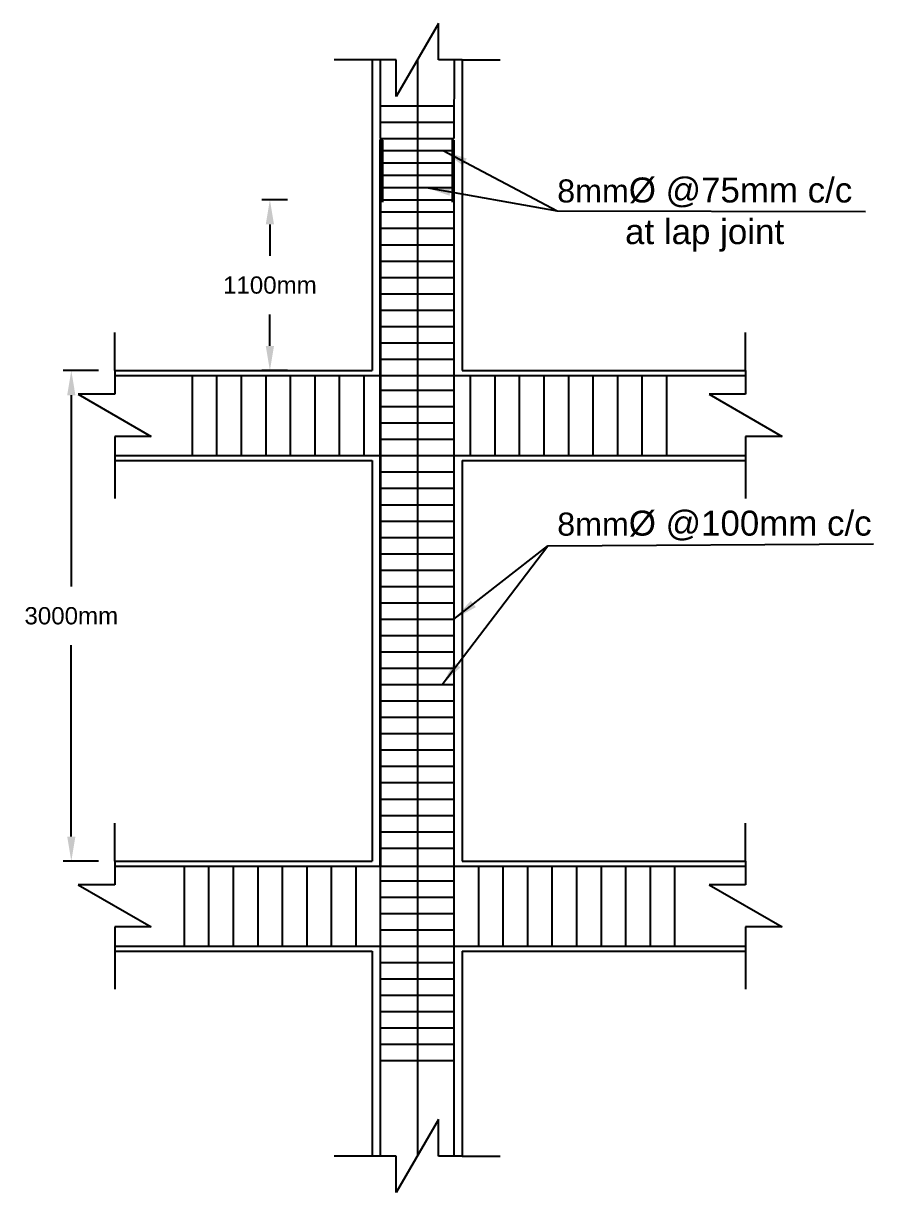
# Model space of a CAD drawing. Header units: metres. Extents: x 3 to 189, y -54 to 67.
# Drawn here: x 180.23 to 185.43, y 17.17 to 24.32 of the extents above; entities that cross this region are included whole.
import ezdxf

# ---------------------------------------------------------------- set-up
doc = ezdxf.new("R2010")
doc.units = ezdxf.units.M
doc.header["$LTSCALE"] = 0.015
doc.header["$MEASUREMENT"] = 0
doc.styles.get("Standard").update_dxf_attribs({"font": 'arial.ttf'})
doc.dimstyles.get("Standard").update_dxf_attribs({"dimscale": 1.005, "dimtxt": 0.105, "dimasz": 0.15, "dimexe": 0.05, "dimexo": 0.1, "dimgap": 0.125, "dimtad": 0, "dimtih": 1, "dimtoh": 1, "dimdec": 4, "dimzin": 0, "dimdsep": 46, "dimtxsty": 'Standard', "dimcen": 0.115, "dimadec": 3, "dimazin": 0, "dimtfac": 1, "dimtdec": 4, "dimtofl": 0, "dimtmove": 0, "dimatfit": 3, "dimfxl": 1, "dimfxlon": 1, "dimtolj": 1, "dimtzin": 0, "dimarcsym": 0})

# ---------------------------------------------------------------- blocks, each defined once
blk = doc.blocks.new('*D102')
at = {"color": 0, "lineweight": -2, "ltscale": 0.01, "transparency": 16777216}
for p, q in [((181.8457, 23.2426), (181.688, 23.2426)), ((181.7382, 23.0918), (181.7382, 22.8996)), ((181.7382, 22.3483), (181.7382, 22.5406)), ((181.8457, 22.1976), (181.688, 22.1976))]:
    blk.add_line(p, q, dxfattribs=at)
at = {"color": 0, "ltscale": 0.01, "transparency": 16777216}
for points in [[(181.7131, 23.0918), (181.7633, 23.0918), (181.7382, 23.2426)], [(181.7131, 22.3483), (181.7633, 22.3483), (181.7382, 22.1976)]]:
    blk.add_solid(points, dxfattribs=at)
at = {"layer": 'Defpoints', "color": 0, "ltscale": 0.01, "transparency": 16777216}
for p in [(181.7382, 23.2426), (181.9462, 23.2426), (181.9462, 22.1976)]:
    blk.add_point(p, dxfattribs=at)
at = {"color": 0, "ltscale": 0.01, "transparency": 16777216, "insert": (181.7382, 22.7201), "char_height": 0.10552, "attachment_point": 5}
blk.add_mtext('\\A1;1100mm', dxfattribs=at)
blk = doc.blocks.new('*D103')
at = {"color": 0, "lineweight": -2, "ltscale": 0.01, "transparency": 16777216}
for p, q in [((180.6892, 22.1976), (180.4733, 22.1976)), ((180.5235, 22.0468), (180.5235, 20.8771)), ((180.5235, 19.3483), (180.5235, 20.5181)), ((180.6892, 19.1976), (180.4733, 19.1976))]:
    blk.add_line(p, q, dxfattribs=at)
at = {"color": 0, "ltscale": 0.01, "transparency": 16777216}
for points in [[(180.4984, 22.0468), (180.5486, 22.0468), (180.5235, 22.1976)], [(180.4984, 19.3483), (180.5486, 19.3483), (180.5235, 19.1976)]]:
    blk.add_solid(points, dxfattribs=at)
at = {"layer": 'Defpoints', "color": 0, "ltscale": 0.01, "transparency": 16777216}
for p in [(180.7897, 22.1976), (180.5235, 19.1976), (180.7897, 19.1976)]:
    blk.add_point(p, dxfattribs=at)
at = {"color": 0, "ltscale": 0.01, "transparency": 16777216, "insert": (180.5235, 20.6976), "char_height": 0.10552, "attachment_point": 5}
blk.add_mtext('\\A1;3000mm', dxfattribs=at)

msp = doc.modelspace()

# ---------------------------------------------------------------- linework, layer by layer
at = {"linetype": 'Continuous'}
for p, q in [((182.76904, 24.3209), (182.51138, 23.87429)), ((182.76904, 24.0976), (182.76904, 24.3209)), ((182.51138, 24.0976), (182.13153, 24.0976)), ((182.36374, 24.0976), (182.36374, 22.19759)), ((182.41374, 24.0976), (182.41374, 23.61759)), ((182.51138, 23.87429), (182.51138, 24.0976)), ((182.91374, 24.0976), (182.76904, 24.0976)), ((182.86613, 24.0976), (182.86374, 23.61759)), ((182.91374, 24.0976), (182.91374, 22.19759)), ((182.91374, 24.0976), (183.14623, 24.0976)), ((182.41374, 23.81759), (182.86374, 23.81759)), ((182.41374, 23.71759), (182.86374, 23.71759)), ((182.41374, 23.61759), (182.86374, 23.61759)), ((182.85274, 23.60698), (182.86374, 23.61759)), ((182.85274, 23.60698), (182.85274, 23.22813)), ((182.86374, 23.60698), (182.86374, 19.16759)), ((182.41374, 23.54259), (182.86374, 23.54259)), ((182.41374, 23.46759), (182.86374, 23.46759)), ((182.41374, 23.39259), (182.86374, 23.39259)), ((182.41374, 23.31759), (182.86374, 23.31759)), ((182.41374, 23.24259), (182.86374, 23.24259)), ((182.41374, 23.16759), (182.86374, 23.16759)), ((182.41374, 23.06759), (182.86374, 23.06759)), ((182.41374, 22.96759), (182.86374, 22.96759)), ((182.41374, 22.86759), (182.86374, 22.86759)), ((182.41374, 22.76759), (182.86374, 22.76759)), ((182.41374, 22.66759), (182.86374, 22.66759)), ((182.41374, 22.56759), (182.86374, 22.56759)), ((182.41374, 22.46759), (182.86374, 22.46759)), ((180.78972, 22.19759), (180.78972, 22.43009)), ((184.64758, 22.19759), (184.64758, 22.43009)), ((182.41374, 22.36759), (182.86374, 22.36759)), ((182.41374, 22.26759), (182.86374, 22.26759)), ((180.78972, 22.19759), (182.36374, 22.19759)), ((180.78972, 22.19759), (180.78972, 22.0529)), ((180.78972, 22.16759), (184.64758, 22.16759)), ((181.26266, 22.16759), (181.26266, 21.67759)), ((181.41266, 22.16759), (181.41266, 21.67759)), ((181.56266, 22.16759), (181.56266, 21.67759)), ((181.71266, 22.16759), (181.71266, 21.67759)), ((181.71266, 22.16759), (181.71266, 21.67759)), ((181.86266, 22.16759), (181.86266, 21.67759)), ((182.01266, 22.16759), (182.01266, 21.67759)), ((182.16266, 22.16759), (182.16266, 21.67759)), ((182.31266, 22.16759), (182.31266, 21.67759)), ((182.41374, 22.16759), (182.86374, 22.16759)), ((182.41374, 22.16759), (182.41374, 21.67759)), ((182.86374, 22.16759), (182.86374, 21.67759)), ((182.91374, 22.19759), (184.64758, 22.19759)), ((182.96374, 22.16759), (182.96374, 21.67759)), ((183.11374, 22.16759), (183.11374, 21.67759)), ((183.26374, 22.16759), (183.26374, 21.67759)), ((183.41374, 22.16759), (183.41374, 21.67759)), ((183.56374, 22.16759), (183.56374, 21.67759)), ((183.71374, 22.16759), (183.71374, 21.67759)), ((183.86374, 22.16759), (183.86374, 21.67759)), ((184.01374, 22.16759), (184.01374, 21.67759)), ((184.16374, 22.16759), (184.16374, 21.67759)), ((184.64758, 22.19759), (184.64758, 22.0529)), ((180.78972, 22.0529), (180.56642, 22.0529)), ((180.56642, 22.0529), (181.01303, 21.79524)), ((182.41374, 22.07759), (182.86374, 22.07759)), ((184.64758, 22.0529), (184.42428, 22.0529)), ((184.42428, 22.0529), (184.87089, 21.79524)), ((182.41374, 21.97759), (182.86374, 21.97759)), ((182.41374, 21.87759), (182.86374, 21.87759)), ((180.78972, 21.79524), (180.78972, 21.41539)), ((181.01303, 21.79524), (180.78972, 21.79524)), ((182.41374, 21.77759), (182.86374, 21.77759)), ((184.87089, 21.79524), (184.64758, 21.79524)), ((184.64758, 21.79524), (184.64758, 21.41539)), ((180.78972, 21.67759), (184.64758, 21.67759)), ((182.41374, 21.67759), (182.86374, 21.67759)), ((180.78972, 21.64759), (182.36374, 21.64759)), ((182.36374, 21.64759), (182.36374, 19.19759)), ((182.91374, 21.64759), (184.64758, 21.64759)), ((182.91374, 21.64759), (182.91374, 19.19759)), ((182.41374, 21.57759), (182.86374, 21.57759)), ((182.41374, 21.47759), (182.86374, 21.47759)), ((182.41374, 21.37759), (182.86374, 21.37759)), ((182.41374, 21.27759), (182.86374, 21.27759)), ((182.41374, 21.17759), (182.86374, 21.17759)), ((182.41374, 21.07759), (182.86374, 21.07759)), ((182.41374, 20.97759), (182.86374, 20.97759)), ((182.41374, 20.87759), (182.86374, 20.87759)), ((182.41374, 20.77759), (182.86374, 20.77759)), ((182.41374, 20.67759), (182.86374, 20.67759)), ((182.41374, 20.57759), (182.86374, 20.57759)), ((182.41374, 20.47759), (182.86374, 20.47759)), ((182.41374, 20.37759), (182.86374, 20.37759)), ((182.41374, 20.27759), (182.86374, 20.27759)), ((182.41374, 20.17759), (182.86374, 20.17759)), ((182.41374, 20.07759), (182.86374, 20.07759)), ((182.41374, 19.97759), (182.86374, 19.97759)), ((182.41374, 19.87759), (182.86374, 19.87759)), ((182.41374, 19.77759), (182.86374, 19.77759)), ((182.41374, 19.67759), (182.86374, 19.67759)), ((182.41374, 19.57759), (182.86374, 19.57759)), ((182.41374, 19.47759), (182.86374, 19.47759)), ((180.78972, 19.19759), (180.78972, 19.43009)), ((182.41374, 19.37759), (182.86374, 19.37759)), ((184.64758, 19.19759), (184.64758, 19.43009)), ((182.41374, 19.27759), (182.86374, 19.27759)), ((180.78972, 19.19759), (182.36374, 19.19759)), ((180.78972, 19.19759), (180.78972, 19.0529)), ((180.78972, 19.16759), (184.64758, 19.16759)), ((181.21374, 19.16759), (181.21374, 18.67759)), ((181.36374, 19.16759), (181.36374, 18.67759)), ((181.51374, 19.16759), (181.51374, 18.67759)), ((181.66374, 19.16759), (181.66374, 18.67759)), ((181.66374, 19.16759), (181.66374, 18.67759)), ((181.81374, 19.16759), (181.81374, 18.67759)), ((181.96374, 19.16759), (181.96374, 18.67759)), ((182.11374, 19.16759), (182.11374, 18.67759)), ((182.26374, 19.16759), (182.26374, 18.67759)), ((182.41374, 19.16759), (182.86374, 19.16759)), ((182.41374, 19.16759), (182.41374, 17.39387)), ((182.86374, 19.16759), (182.86374, 17.39387)), ((182.91374, 19.19759), (184.64758, 19.19759)), ((182.91374, 19.19759), (184.64758, 19.19759)), ((183.01374, 19.16759), (183.01374, 18.67759)), ((183.16374, 19.16759), (183.16374, 18.67759)), ((183.31374, 19.16759), (183.31374, 18.67759)), ((183.46374, 19.16759), (183.46374, 18.67759)), ((183.61374, 19.16759), (183.61374, 18.67759)), ((183.76374, 19.16759), (183.76374, 18.67759)), ((183.91374, 19.16759), (183.91374, 18.67759)), ((184.06374, 19.16759), (184.06374, 18.67759)), ((184.21374, 19.16759), (184.21374, 18.67759)), ((184.64758, 19.19759), (184.64758, 19.0529)), ((180.78972, 19.0529), (180.56642, 19.0529)), ((180.56642, 19.0529), (181.01303, 18.79524)), ((182.41374, 19.07759), (182.86374, 19.07759)), ((184.64758, 19.0529), (184.42428, 19.0529)), ((184.42428, 19.0529), (184.87089, 18.79524)), ((182.41374, 18.97759), (182.86374, 18.97759)), ((182.41374, 18.87759), (182.86374, 18.87759)), ((180.78972, 18.79524), (180.78972, 18.41539)), ((181.01303, 18.79524), (180.78972, 18.79524)), ((182.41374, 18.77759), (182.86374, 18.77759)), ((184.64758, 18.79524), (184.64758, 18.41539)), ((184.87089, 18.79524), (184.64758, 18.79524)), ((180.78972, 18.67759), (184.64758, 18.67759)), ((182.41374, 18.67759), (182.86374, 18.67759)), ((180.78972, 18.64759), (182.36374, 18.64759)), ((182.36374, 18.64759), (182.36374, 17.39387)), ((182.91374, 18.64759), (184.64758, 18.64759)), ((182.91374, 18.64759), (182.91374, 17.39387)), ((182.41374, 18.57759), (182.86374, 18.57759)), ((182.41374, 18.47759), (182.86374, 18.47759)), ((182.41374, 18.37759), (182.86374, 18.37759)), ((182.41374, 18.27759), (182.86374, 18.27759)), ((182.41374, 18.17759), (182.86374, 18.17759)), ((182.41374, 18.07759), (182.86374, 18.07759)), ((182.41374, 17.97759), (182.86374, 17.97759)), ((182.76904, 17.61718), (182.51138, 17.17057)), ((182.76904, 17.39387), (182.76904, 17.61718)), ((182.51138, 17.39387), (182.13153, 17.39387)), ((182.51138, 17.17057), (182.51138, 17.39387)), ((182.91374, 17.39387), (182.76904, 17.39387)), ((182.91374, 17.39387), (183.14623, 17.39387))]:
    msp.add_line(p, q, dxfattribs=at)
at = {"ltscale": 0.01}
msp.add_line((182.6434, 17.39939), (182.6434, 24.0976), dxfattribs=at)
at = {"linetype": 'Continuous', "lineweight": 35}
for p, q in [((182.41374, 23.61759), (182.42489, 23.60698)), ((182.41374, 23.60898), (182.41374, 19.16759)), ((182.42489, 23.60698), (182.42489, 23.22813))]:
    msp.add_line(p, q, dxfattribs=at)

# ---------------------------------------------------------------- texts
at = {"linetype": 'Continuous', "char_height": 0.1410243, "attachment_point": 1}
for s, insert in [('8mm{\\H1.08333x;Ø @75mm c/c\\P       at lap joint}', (183.49586, 23.3784)), ('8mm{\\H1.08333x;Ø @100mm c/c}', (183.49586, 21.34106))]:
    msp.add_mtext_dynamic_manual_height_columns(s, width=2.5232685, gutter_width=0.70512, heights=[0], dxfattribs=dict(at, insert=insert))

# ---------------------------------------------------------------- dimensions: what is measured, and where the dimension line sits
at = {"ltscale": 0.01}
for base, p1, p2, text, picture, middle in [((181.73821, 23.24259), (181.94618, 22.19759), (181.94618, 23.24259), '1100mm', '*D102', (181.73821, 22.72009)), ((180.52351, 19.19759), (180.78972, 22.19759), (180.78972, 19.19759), '3000mm', '*D103', (180.52351, 20.69759))]:
    dim = msp.add_linear_dim(base=base, p1=p1, p2=p2, angle=90, text=text, dimstyle='Standard', override={"dimpost": 'm'}, dxfattribs=at)
    dim.commit()
    dim.dimension.update_dxf_attribs({"geometry": picture, "text_midpoint": middle})

# ---------------------------------------------------------------- leaders
for points in [[(182.79755, 23.54259), (183.49586, 23.17509), (185.38137, 23.17047)], [(182.69334, 23.31759), (183.49586, 23.17509)], [(182.79247, 20.27759), (183.43758, 21.12572)], [(182.86374, 20.67759), (183.43758, 21.12572), (185.43105, 21.13771)]]:
    msp.add_leader(points, dimstyle='Standard', override={"dimgap": 0.125, "dimtad": 0}, dxfattribs=at)

doc.saveas('drawing.dxf')
